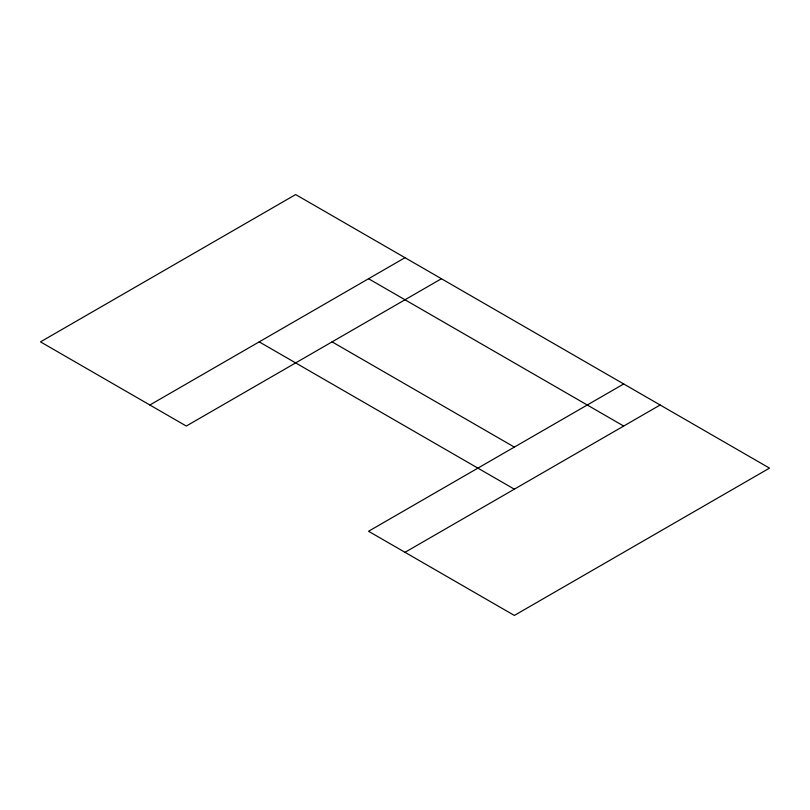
<?xml version="1.0" encoding="UTF-8"?>
<svg xmlns="http://www.w3.org/2000/svg" width="810" height="810" viewBox="0 0 810 810"><rect width="100%" height="100%" fill="white"/><g stroke="black" fill="none" stroke-linecap="round" stroke-linejoin="round"><path stroke-width="1.21" d="M149.85 405L405 257.691M441.45 278.731L186.3 426.04L40.5 341.871L295.65 194.562L769.5 468.129L514.35 615.438L368.55 531.269L623.7 383.96M405 552.309L660.15 405M368.55 278.731L623.7 426.04M332.1 341.871L514.35 447.09M259.2 341.871L514.35 489.179"/></g></svg>
